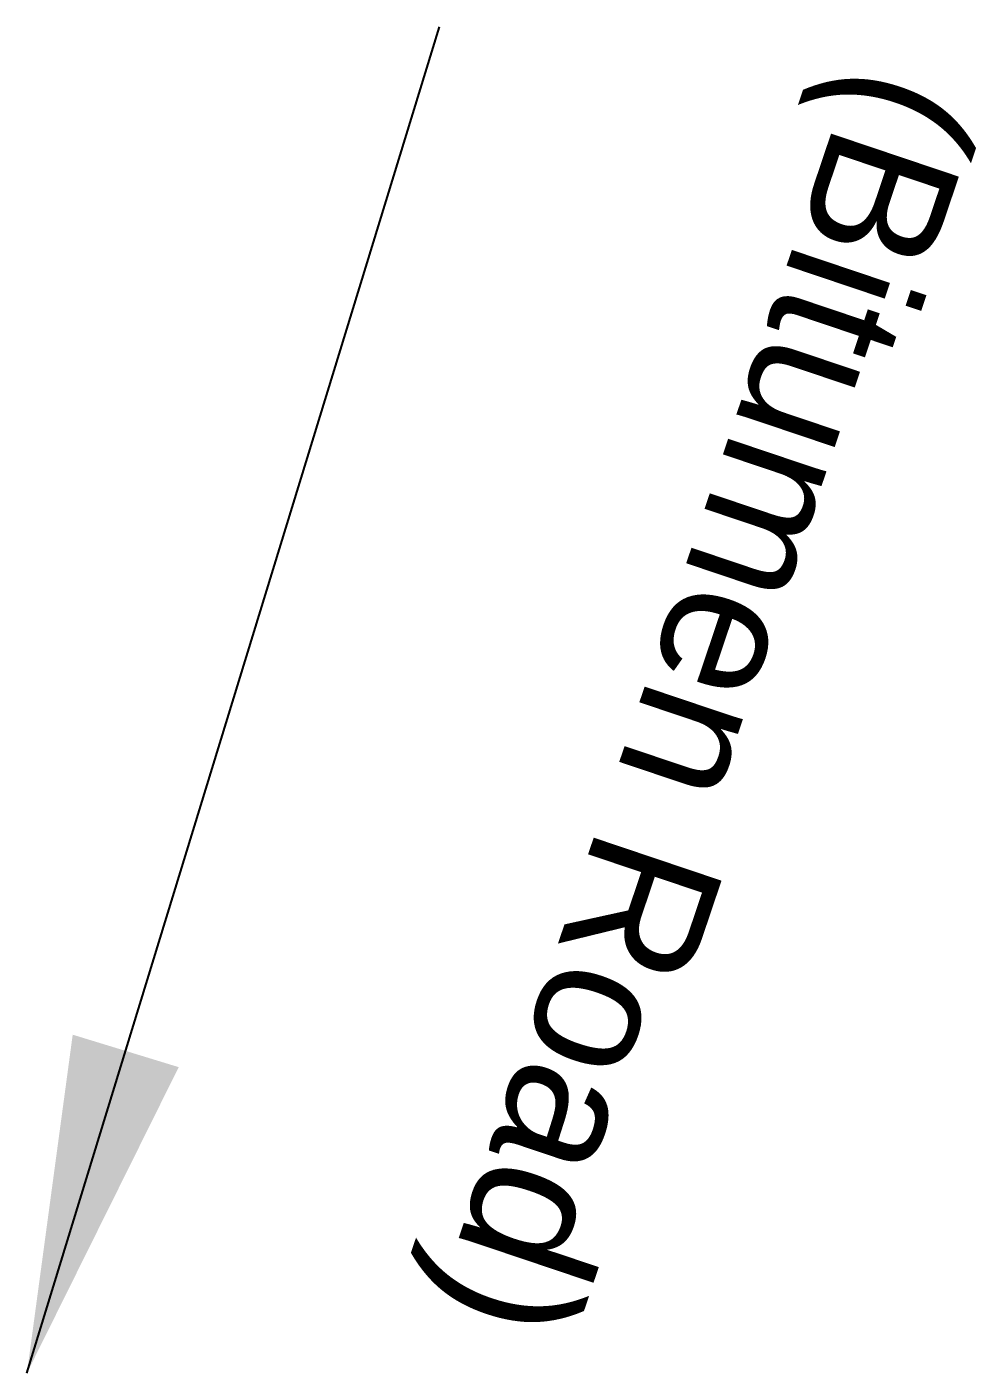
# Model space of a CAD drawing. Header units: metres. Extents: x 631378 to 636314, y 3386087 to 3390005.
# Drawn here: x 631910.42 to 631924.5, y 3388848.68 to 3388868.66 of the extents above; entities that cross this region are included whole.
import ezdxf

# ---------------------------------------------------------------- set-up
doc = ezdxf.new("R2010")
doc.units = ezdxf.units.M
doc.header["$MEASUREMENT"] = 0
doc.layers.add('Subroad Edge', color=7, linetype='Continuous', lineweight=0)
doc.layers.add('Text', color=7, linetype='Continuous', lineweight=13)
doc.styles.get("Standard").update_dxf_attribs({"font": 'arial.ttf'})
doc.styles.add('Text', font='arial.ttf', dxfattribs={"height": 2})
doc.dimstyles.new('ISO-25', dxfattribs={"dimtxt": 2.5, "dimasz": 2.5, "dimexe": 1.25, "dimexo": 0.625, "dimtad": 1, "dimtxsty": 'Standard', "dimcen": 2.5, "dimadec": 0, "dimazin": 0, "dimtfac": 1, "dimtmove": 0, "dimatfit": 3, "dimfxl": 1, "dimarcsym": 0})

msp = doc.modelspace()

# ---------------------------------------------------------------- texts
at = {"layer": 'Subroad Edge', "style": 'Text'}
msp.add_text('(Bitumen Road)', height=2, rotation=251.37947, dxfattribs=at).set_placement((631922.7175, 3388868.1733))
msp.add_text('(Bitumen Road)', height=2, rotation=251.37947, dxfattribs=at).set_placement((631922.7175, 3388868.1733))

# ---------------------------------------------------------------- leaders
at = {"layer": 'Text'}
msp.add_leader([(631910.422, 3388848.6814), (631916.542, 3388868.6577)], dimstyle='ISO-25', override={"dimasz": 5, "dimtad": 0}, dxfattribs=at)
msp.add_leader([(631910.422, 3388848.6814), (631916.542, 3388868.6577)], dimstyle='ISO-25', override={"dimasz": 5, "dimtad": 0}, dxfattribs=at)

doc.saveas('drawing.dxf')
